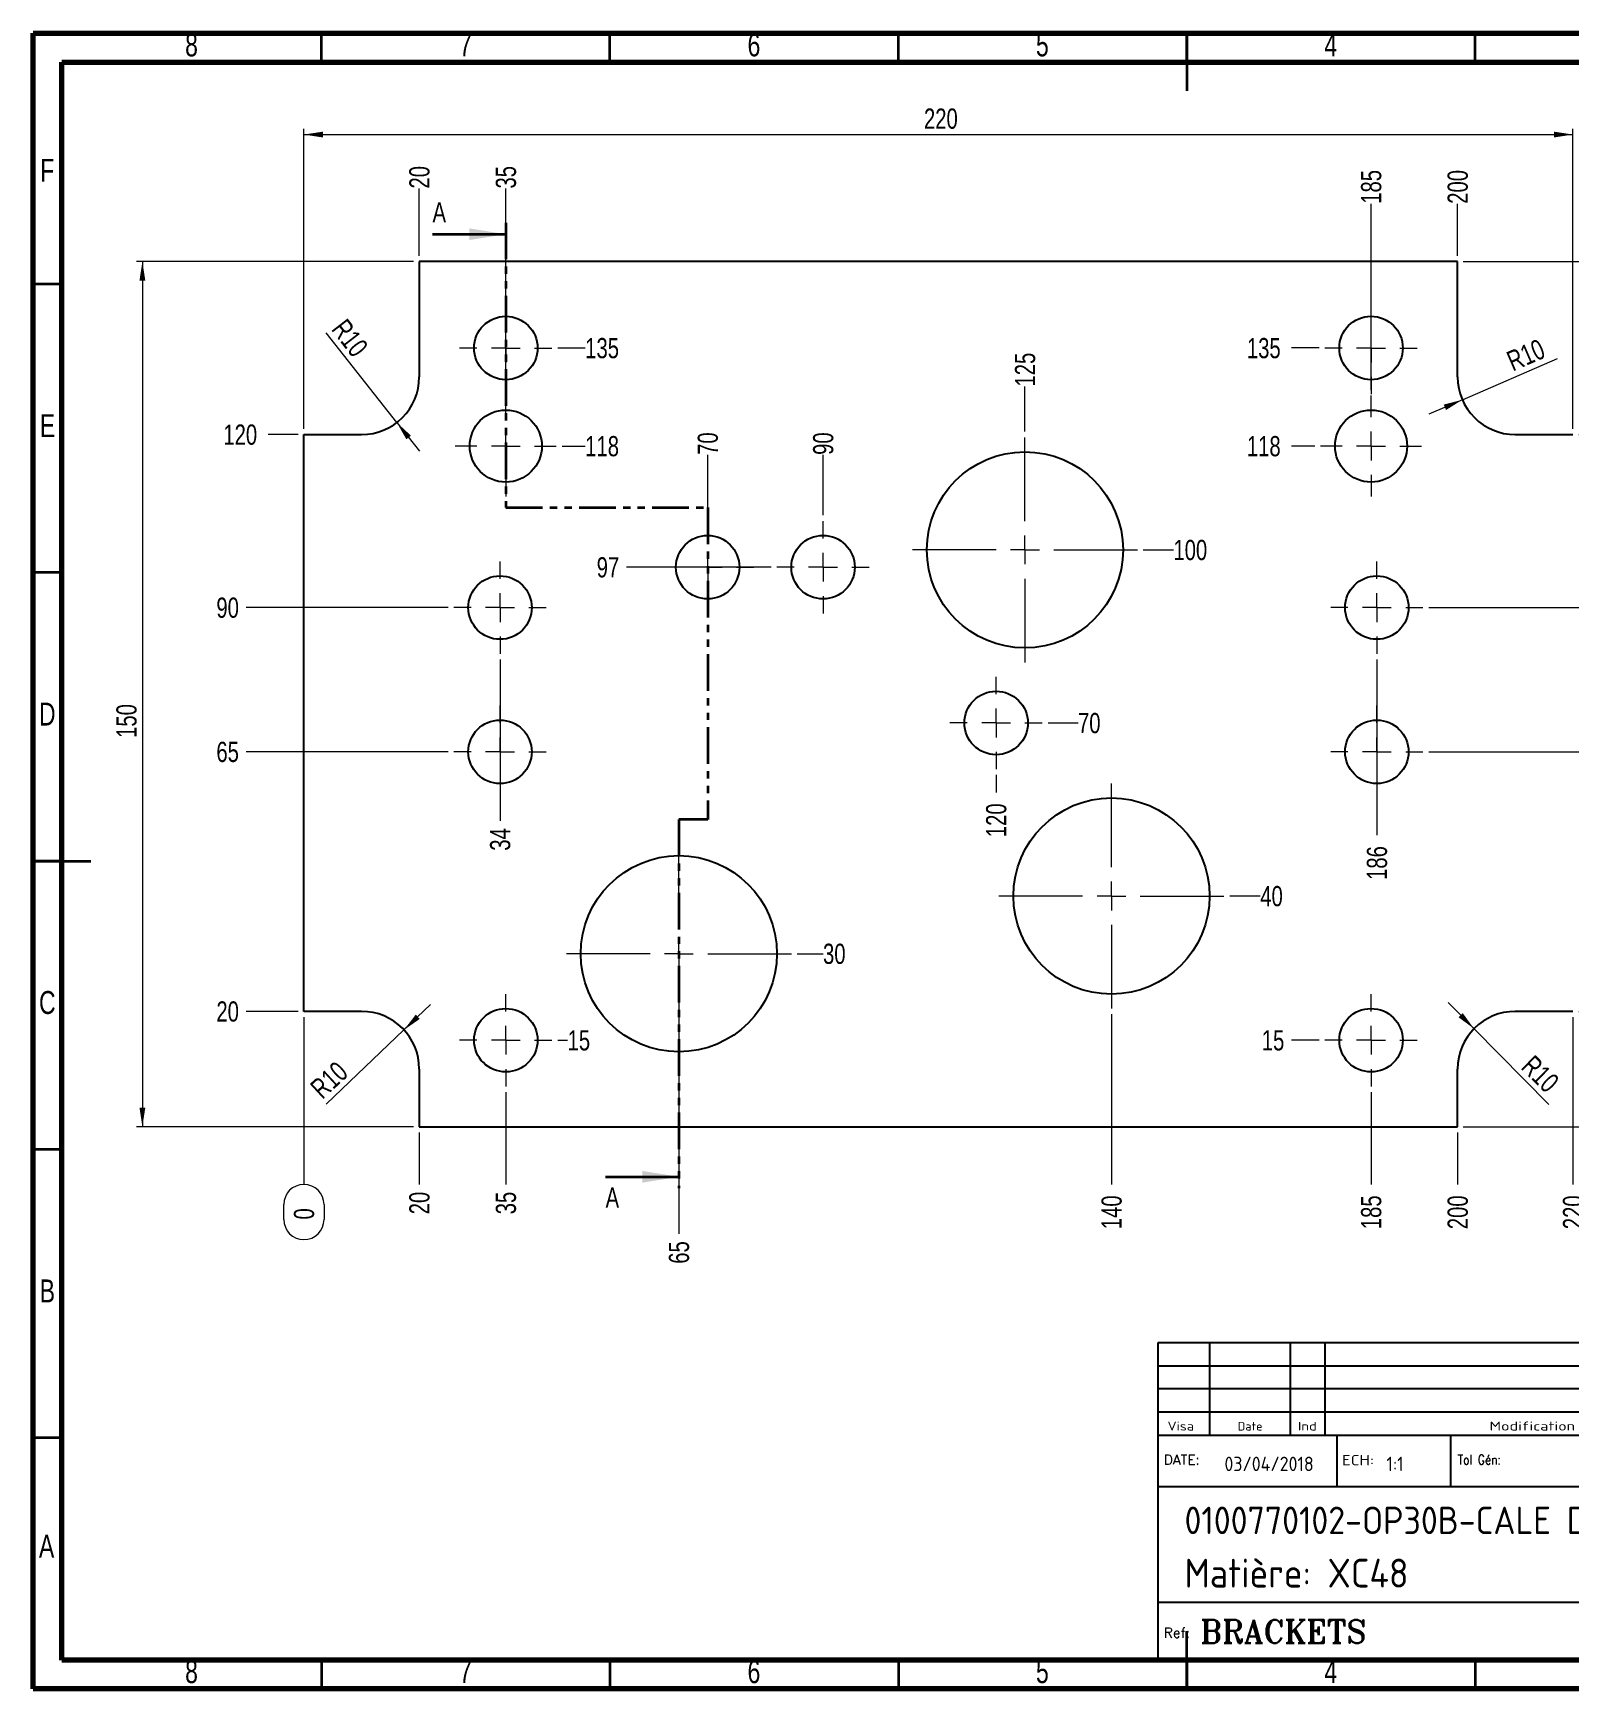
# Model space of a CAD drawing. Header units: millimetres. Extents: x 15 to 415, y 5 to 292.
# Drawn here: x 15 to 281.4, y 5 to 292 of the extents above; entities that cross this region are included whole.
import ezdxf

# ---------------------------------------------------------------- set-up
doc = ezdxf.new("R2010")
doc.units = ezdxf.units.MM
doc.linetypes.add('PHANTOM', pattern=[12.7, 6.35, -1.27, 1.27, -1.27, 1.27, -1.27])
doc.layers.add('DIMENSIONS', color=176, linetype='Continuous')
doc.styles.add('SLDTEXTSTYLE0', font='TXT', dxfattribs={"width": 0.75})
doc.styles.add('SLDTEXTSTYLE1', font='ISOCP')
doc.styles.add('SLDTEXTSTYLE10', font='ISOCP', dxfattribs={"width": 1.147311})
doc.styles.add('SLDTEXTSTYLE11', font='ISOCP', dxfattribs={"width": 1.385904})
doc.styles.add('SLDTEXTSTYLE12', font='ISOCP', dxfattribs={"width": 1.246461})
doc.styles.add('SLDTEXTSTYLE4', font='ROMANS', dxfattribs={"width": 0.8})
doc.styles.add('SLDTEXTSTYLE5', font='ROMANT')
doc.styles.add('SLDTEXTSTYLE6', font='ROMANS')
doc.styles.add('SLDTEXTSTYLE8', font='ISOCP', dxfattribs={"width": 1.446157})
doc.styles.add('SLDTEXTSTYLE9', font='ISOCP', dxfattribs={"width": 1.294402})
doc.dimstyles.new('SLDDIMSTYLE0', dxfattribs={"dimtxt": 3.5, "dimasz": 3.302, "dimexe": 0, "dimexo": 0.0625, "dimgap": 0.875, "dimtad": 0, "dimtih": 1, "dimtoh": 1, "dimdec": 0, "dimrnd": 1e-09, "dimdsep": 46, "dimtxsty": 'SLDTEXTSTYLE0', "dimblk1": 'NONE', "dimblk2": 'NONE', "dimsah": 1, "dimcen": 0.09, "dimadec": 0, "dimazin": 2, "dimtfac": 1, "dimtdec": 0, "dimtofl": 0, "dimtmove": 0, "dimatfit": 3, "dimldrblk": 'NONE', "dimfxl": 1, "dimfrac": 2, "dimtolj": 1, "dimtzin": 12, "dimarcsym": 0})
doc.dimstyles.new('SLDDIMSTYLE1', dxfattribs={"dimtxt": 3.5, "dimasz": 3.302, "dimexe": 0, "dimexo": 0.0625, "dimgap": 0.875, "dimtad": 0, "dimtih": 1, "dimtoh": 1, "dimrnd": 1e-09, "dimzin": 12, "dimdsep": 46, "dimtxsty": 'SLDTEXTSTYLE0', "dimblk1": 'NONE', "dimblk2": 'NONE', "dimsah": 1, "dimcen": 0.09, "dimadec": 0, "dimazin": 3, "dimtfac": 1, "dimtofl": 0, "dimtmove": 0, "dimatfit": 3, "dimldrblk": 'NONE', "dimfxl": 1, "dimfrac": 2, "dimtolj": 1, "dimtzin": 12, "dimarcsym": 0})
doc.dimstyles.new('SLDDIMSTYLE2', dxfattribs={"dimtxt": 3.5, "dimasz": 3.302, "dimexe": 0, "dimexo": 0.0625, "dimgap": 0.875, "dimtad": 1, "dimrnd": 1e-09, "dimzin": 12, "dimdsep": 46, "dimtxsty": 'SLDTEXTSTYLE0', "dimsah": 1, "dimcen": 0.09, "dimadec": 0, "dimazin": 3, "dimtfac": 1, "dimtofl": 0, "dimtmove": 0, "dimatfit": 3, "dimfxl": 1, "dimfrac": 2, "dimtolj": 1, "dimtzin": 12, "dimarcsym": 0})
doc.dimstyles.new('SLDDIMSTYLE3', dxfattribs={"dimtxt": 3.5, "dimasz": 3.302, "dimexe": 0, "dimexo": 0.0625, "dimgap": 0.875, "dimtad": 1, "dimrnd": 1e-09, "dimzin": 12, "dimdsep": 46, "dimtxsty": 'SLDTEXTSTYLE0', "dimsah": 1, "dimcen": 0, "dimadec": 0, "dimazin": 3, "dimtfac": 1, "dimtofl": 0, "dimtmove": 1, "dimatfit": 3, "dimfxl": 1, "dimfrac": 2, "dimtolj": 1, "dimtzin": 12, "dimarcsym": 0})

# ---------------------------------------------------------------- blocks, each defined once
blk = doc.blocks.new('_D')
at = {"color": 7, "linetype": 'Continuous', "lineweight": 18}
for p, q in [((61.94, 121.45), (61.94, 92.45)), ((58.46, 86.37), (58.46, 88.96)), ((65.43, 88.96), (65.43, 86.37))]:
    blk.add_line(p, q, dxfattribs=at)
for centre, start, end in [((61.94, 88.96), 0, 180), ((61.94, 86.37), 180, 0)]:
    blk.add_arc(centre, 3.49, start, end, dxfattribs=at)
at = {"color": 7, "linetype": 'Continuous', "lineweight": 18, "insert": (60.21, 86.37), "char_height": 3.5, "attachment_point": 1, "rotation": 90, "style": 'SLDTEXTSTYLE0'}
blk.add_mtext('0', dxfattribs=at)
blk = doc.blocks.new('_None')
blk = doc.blocks.new('_D_1')
at = {"color": 7, "linetype": 'Continuous', "lineweight": 18}
blk.add_line((81.94, 253.45), (81.94, 265.09), dxfattribs=at)
at = {"color": 7, "linetype": 'Continuous', "lineweight": 18, "insert": (80.21, 265.09), "char_height": 3.5, "attachment_point": 1, "rotation": 90, "style": 'SLDTEXTSTYLE0'}
blk.add_mtext('20', dxfattribs=at)
blk = doc.blocks.new('_D_2')
at = {"color": 7, "linetype": 'Continuous', "lineweight": 18}
blk.add_line((81.94, 101.45), (81.94, 92.45), dxfattribs=at)
at = {"color": 7, "linetype": 'Continuous', "lineweight": 18, "insert": (80.21, 87.27), "char_height": 3.5, "attachment_point": 1, "rotation": 90, "style": 'SLDTEXTSTYLE0'}
blk.add_mtext('20', dxfattribs=at)
blk = doc.blocks.new('_D_3')
at = {"color": 7, "linetype": 'Continuous', "lineweight": 18}
blk.add_line((95.94, 183.45), (95.94, 155.47), dxfattribs=at)
at = {"color": 7, "linetype": 'Continuous', "lineweight": 18, "insert": (94.21, 150.3), "char_height": 3.5, "attachment_point": 1, "rotation": 90, "style": 'SLDTEXTSTYLE0'}
blk.add_mtext('34', dxfattribs=at)
blk = doc.blocks.new('_D_4')
at = {"color": 7, "linetype": 'Continuous', "lineweight": 18}
blk.add_line((96.94, 108.45), (96.94, 92.45), dxfattribs=at)
at = {"color": 7, "linetype": 'Continuous', "lineweight": 18, "insert": (95.21, 87.27), "char_height": 3.5, "attachment_point": 1, "rotation": 90, "style": 'SLDTEXTSTYLE0'}
blk.add_mtext('35', dxfattribs=at)
blk = doc.blocks.new('_D_5')
at = {"color": 7, "linetype": 'Continuous', "lineweight": 18}
blk.add_line((96.94, 230.2), (96.94, 265.09), dxfattribs=at)
at = {"color": 7, "linetype": 'Continuous', "lineweight": 18, "insert": (95.21, 265.09), "char_height": 3.5, "attachment_point": 1, "rotation": 90, "style": 'SLDTEXTSTYLE0'}
blk.add_mtext('35', dxfattribs=at)
blk = doc.blocks.new('_D_6')
at = {"color": 7, "linetype": 'Continuous', "lineweight": 18}
blk.add_line((126.94, 111.95), (126.94, 83.87), dxfattribs=at)
at = {"color": 7, "linetype": 'Continuous', "lineweight": 18, "insert": (125.21, 78.7), "char_height": 3.5, "attachment_point": 1, "rotation": 90, "style": 'SLDTEXTSTYLE0'}
blk.add_mtext('65', dxfattribs=at)
blk = doc.blocks.new('_D_7')
at = {"color": 7, "linetype": 'Continuous', "lineweight": 18}
blk.add_line((131.94, 208.45), (131.94, 218.92), dxfattribs=at)
at = {"color": 7, "linetype": 'Continuous', "lineweight": 18, "insert": (130.21, 218.92), "char_height": 3.5, "attachment_point": 1, "rotation": 90, "style": 'SLDTEXTSTYLE0'}
blk.add_mtext('70', dxfattribs=at)
blk = doc.blocks.new('_D_8')
at = {"color": 7, "linetype": 'Continuous', "lineweight": 18}
blk.add_line((151.94, 208.45), (151.94, 218.92), dxfattribs=at)
at = {"color": 7, "linetype": 'Continuous', "lineweight": 18, "insert": (150.21, 218.92), "char_height": 3.5, "attachment_point": 1, "rotation": 90, "style": 'SLDTEXTSTYLE0'}
blk.add_mtext('90', dxfattribs=at)
blk = doc.blocks.new('_D_9')
at = {"color": 7, "linetype": 'Continuous', "lineweight": 18}
blk.add_line((181.94, 163.45), (181.94, 160.41), dxfattribs=at)
at = {"color": 7, "linetype": 'Continuous', "lineweight": 18, "insert": (180.21, 152.65), "char_height": 3.5, "attachment_point": 1, "rotation": 90, "style": 'SLDTEXTSTYLE0'}
blk.add_mtext('120', dxfattribs=at)
blk = doc.blocks.new('_D_10')
at = {"color": 7, "linetype": 'Continuous', "lineweight": 18}
blk.add_line((186.94, 222.95), (186.94, 230.77), dxfattribs=at)
at = {"color": 7, "linetype": 'Continuous', "lineweight": 18, "insert": (185.21, 230.77), "char_height": 3.5, "attachment_point": 1, "rotation": 90, "style": 'SLDTEXTSTYLE0'}
blk.add_mtext('125', dxfattribs=at)
blk = doc.blocks.new('_D_11')
at = {"color": 7, "linetype": 'Continuous', "lineweight": 18}
blk.add_line((201.94, 121.95), (201.94, 92.45), dxfattribs=at)
at = {"color": 7, "linetype": 'Continuous', "lineweight": 18, "insert": (200.21, 84.69), "char_height": 3.5, "attachment_point": 1, "rotation": 90, "style": 'SLDTEXTSTYLE0'}
blk.add_mtext('140', dxfattribs=at)
blk = doc.blocks.new('_D_12')
at = {"color": 7, "linetype": 'Continuous', "lineweight": 18}
blk.add_line((246.94, 108.45), (246.94, 92.45), dxfattribs=at)
at = {"color": 7, "linetype": 'Continuous', "lineweight": 18, "insert": (245.21, 84.69), "char_height": 3.5, "attachment_point": 1, "rotation": 90, "style": 'SLDTEXTSTYLE0'}
blk.add_mtext('185', dxfattribs=at)
blk = doc.blocks.new('_D_13')
at = {"color": 7, "linetype": 'Continuous', "lineweight": 18}
blk.add_line((246.94, 230.2), (246.94, 262.45), dxfattribs=at)
at = {"color": 7, "linetype": 'Continuous', "lineweight": 18, "insert": (245.21, 262.45), "char_height": 3.5, "attachment_point": 1, "rotation": 90, "style": 'SLDTEXTSTYLE0'}
blk.add_mtext('185', dxfattribs=at)
blk = doc.blocks.new('_D_14')
at = {"color": 7, "linetype": 'Continuous', "lineweight": 18}
blk.add_line((247.94, 183.45), (247.94, 153), dxfattribs=at)
at = {"color": 7, "linetype": 'Continuous', "lineweight": 18, "insert": (246.21, 145.24), "char_height": 3.5, "attachment_point": 1, "rotation": 90, "style": 'SLDTEXTSTYLE0'}
blk.add_mtext('186', dxfattribs=at)
blk = doc.blocks.new('_D_15')
at = {"color": 7, "linetype": 'Continuous', "lineweight": 18}
blk.add_line((261.94, 101.45), (261.94, 92.45), dxfattribs=at)
at = {"color": 7, "linetype": 'Continuous', "lineweight": 18, "insert": (260.21, 84.69), "char_height": 3.5, "attachment_point": 1, "rotation": 90, "style": 'SLDTEXTSTYLE0'}
blk.add_mtext('200', dxfattribs=at)
blk = doc.blocks.new('_D_16')
at = {"color": 7, "linetype": 'Continuous', "lineweight": 18}
blk.add_line((261.94, 253.45), (261.94, 262.45), dxfattribs=at)
at = {"color": 7, "linetype": 'Continuous', "lineweight": 18, "insert": (260.21, 262.45), "char_height": 3.5, "attachment_point": 1, "rotation": 90, "style": 'SLDTEXTSTYLE0'}
blk.add_mtext('200', dxfattribs=at)
blk = doc.blocks.new('_D_17')
at = {"color": 7, "linetype": 'Continuous', "lineweight": 18}
blk.add_line((281.94, 121.45), (281.94, 92.45), dxfattribs=at)
at = {"color": 7, "linetype": 'Continuous', "lineweight": 18, "insert": (280.21, 84.69), "char_height": 3.5, "attachment_point": 1, "rotation": 90, "style": 'SLDTEXTSTYLE0'}
blk.add_mtext('220', dxfattribs=at)
blk = doc.blocks.new('_D_18')
at = {"color": 7, "linetype": 'Continuous', "lineweight": 18}
for p, q in [((299.13, 105.93), (301.71, 105.93)), ((262.94, 102.45), (295.64, 102.45)), ((301.71, 98.96), (299.13, 98.96))]:
    blk.add_line(p, q, dxfattribs=at)
for centre, start, end in [((299.13, 102.45), 90, 270), ((301.71, 102.45), 270, 90)]:
    blk.add_arc(centre, 3.49, start, end, dxfattribs=at)
at = {"color": 7, "linetype": 'Continuous', "lineweight": 18, "insert": (299.13, 104.18), "char_height": 3.5, "attachment_point": 1, "style": 'SLDTEXTSTYLE0'}
blk.add_mtext('0', dxfattribs=at)
blk = doc.blocks.new('_D_19')
at = {"color": 7, "linetype": 'Continuous', "lineweight": 18}
blk.add_line((105.94, 117.45), (107.66, 117.45), dxfattribs=at)
at = {"color": 7, "linetype": 'Continuous', "lineweight": 18, "insert": (107.66, 119.18), "char_height": 3.5, "attachment_point": 1, "style": 'SLDTEXTSTYLE0'}
blk.add_mtext('15', dxfattribs=at)
blk = doc.blocks.new('_D_20')
at = {"color": 7, "linetype": 'Continuous', "lineweight": 18}
blk.add_line((237.94, 117.45), (233.17, 117.45), dxfattribs=at)
at = {"color": 7, "linetype": 'Continuous', "lineweight": 18, "insert": (228, 119.18), "char_height": 3.5, "attachment_point": 1, "style": 'SLDTEXTSTYLE0'}
blk.add_mtext('15', dxfattribs=at)
blk = doc.blocks.new('_D_21')
at = {"color": 7, "linetype": 'Continuous', "lineweight": 18}
blk.add_line((147.44, 132.45), (151.94, 132.45), dxfattribs=at)
at = {"color": 7, "linetype": 'Continuous', "lineweight": 18, "insert": (151.94, 134.18), "char_height": 3.5, "attachment_point": 1, "style": 'SLDTEXTSTYLE0'}
blk.add_mtext('30', dxfattribs=at)
blk = doc.blocks.new('_D_22')
at = {"color": 7, "linetype": 'Continuous', "lineweight": 18}
blk.add_line((60.94, 122.45), (51.94, 122.45), dxfattribs=at)
at = {"color": 7, "linetype": 'Continuous', "lineweight": 18, "insert": (46.77, 124.18), "char_height": 3.5, "attachment_point": 1, "style": 'SLDTEXTSTYLE0'}
blk.add_mtext('20', dxfattribs=at)
blk = doc.blocks.new('_D_23')
at = {"color": 7, "linetype": 'Continuous', "lineweight": 18}
blk.add_line((282.94, 122.45), (295.64, 122.45), dxfattribs=at)
at = {"color": 7, "linetype": 'Continuous', "lineweight": 18, "insert": (295.64, 124.18), "char_height": 3.5, "attachment_point": 1, "style": 'SLDTEXTSTYLE0'}
blk.add_mtext('20', dxfattribs=at)
blk = doc.blocks.new('_D_24')
at = {"color": 7, "linetype": 'Continuous', "lineweight": 18}
blk.add_line((222.44, 142.45), (227.74, 142.45), dxfattribs=at)
at = {"color": 7, "linetype": 'Continuous', "lineweight": 18, "insert": (227.74, 144.18), "char_height": 3.5, "attachment_point": 1, "style": 'SLDTEXTSTYLE0'}
blk.add_mtext('40', dxfattribs=at)
blk = doc.blocks.new('_D_25')
at = {"color": 7, "linetype": 'Continuous', "lineweight": 18}
blk.add_line((86.94, 167.45), (51.94, 167.45), dxfattribs=at)
at = {"color": 7, "linetype": 'Continuous', "lineweight": 18, "insert": (46.77, 169.18), "char_height": 3.5, "attachment_point": 1, "style": 'SLDTEXTSTYLE0'}
blk.add_mtext('65', dxfattribs=at)
blk = doc.blocks.new('_D_26')
at = {"color": 7, "linetype": 'Continuous', "lineweight": 18}
blk.add_line((256.94, 167.45), (295.64, 167.45), dxfattribs=at)
at = {"color": 7, "linetype": 'Continuous', "lineweight": 18, "insert": (295.64, 169.18), "char_height": 3.5, "attachment_point": 1, "style": 'SLDTEXTSTYLE0'}
blk.add_mtext('65', dxfattribs=at)
blk = doc.blocks.new('_D_27')
at = {"color": 7, "linetype": 'Continuous', "lineweight": 18}
blk.add_line((190.94, 172.45), (196.14, 172.45), dxfattribs=at)
at = {"color": 7, "linetype": 'Continuous', "lineweight": 18, "insert": (196.14, 174.18), "char_height": 3.5, "attachment_point": 1, "style": 'SLDTEXTSTYLE0'}
blk.add_mtext('70', dxfattribs=at)
blk = doc.blocks.new('_D_28')
at = {"color": 7, "linetype": 'Continuous', "lineweight": 18}
blk.add_line((86.94, 192.45), (51.94, 192.45), dxfattribs=at)
at = {"color": 7, "linetype": 'Continuous', "lineweight": 18, "insert": (46.77, 194.18), "char_height": 3.5, "attachment_point": 1, "style": 'SLDTEXTSTYLE0'}
blk.add_mtext('90', dxfattribs=at)
blk = doc.blocks.new('_D_29')
at = {"color": 7, "linetype": 'Continuous', "lineweight": 18}
blk.add_line((256.94, 192.45), (295.64, 192.45), dxfattribs=at)
at = {"color": 7, "linetype": 'Continuous', "lineweight": 18, "insert": (295.64, 194.18), "char_height": 3.5, "attachment_point": 1, "style": 'SLDTEXTSTYLE0'}
blk.add_mtext('90', dxfattribs=at)
blk = doc.blocks.new('_D_30')
at = {"color": 7, "linetype": 'Continuous', "lineweight": 18}
blk.add_line((142.94, 199.45), (117.87, 199.45), dxfattribs=at)
at = {"color": 7, "linetype": 'Continuous', "lineweight": 18, "insert": (112.7, 201.18), "char_height": 3.5, "attachment_point": 1, "style": 'SLDTEXTSTYLE0'}
blk.add_mtext('97', dxfattribs=at)
blk = doc.blocks.new('_D_31')
at = {"color": 7, "linetype": 'Continuous', "lineweight": 18}
blk.add_line((207.44, 202.45), (212.68, 202.45), dxfattribs=at)
at = {"color": 7, "linetype": 'Continuous', "lineweight": 18, "insert": (212.68, 204.18), "char_height": 3.5, "attachment_point": 1, "style": 'SLDTEXTSTYLE0'}
blk.add_mtext('100', dxfattribs=at)
blk = doc.blocks.new('_D_32')
at = {"color": 7, "linetype": 'Continuous', "lineweight": 18}
blk.add_line((106.69, 220.45), (110.71, 220.45), dxfattribs=at)
at = {"color": 7, "linetype": 'Continuous', "lineweight": 18, "insert": (110.71, 222.18), "char_height": 3.5, "attachment_point": 1, "style": 'SLDTEXTSTYLE0'}
blk.add_mtext('118', dxfattribs=at)
blk = doc.blocks.new('_D_33')
at = {"color": 7, "linetype": 'Continuous', "lineweight": 18}
blk.add_line((237.19, 220.45), (233.17, 220.45), dxfattribs=at)
at = {"color": 7, "linetype": 'Continuous', "lineweight": 18, "insert": (225.42, 222.18), "char_height": 3.5, "attachment_point": 1, "style": 'SLDTEXTSTYLE0'}
blk.add_mtext('118', dxfattribs=at)
blk = doc.blocks.new('_D_34')
at = {"color": 7, "linetype": 'Continuous', "lineweight": 18}
blk.add_line((282.94, 222.45), (295.64, 222.45), dxfattribs=at)
at = {"color": 7, "linetype": 'Continuous', "lineweight": 18, "insert": (295.64, 224.18), "char_height": 3.5, "attachment_point": 1, "style": 'SLDTEXTSTYLE0'}
blk.add_mtext('120', dxfattribs=at)
blk = doc.blocks.new('_D_35')
at = {"color": 7, "linetype": 'Continuous', "lineweight": 18}
blk.add_line((60.94, 222.45), (55.73, 222.45), dxfattribs=at)
at = {"color": 7, "linetype": 'Continuous', "lineweight": 18, "insert": (47.98, 224.18), "char_height": 3.5, "attachment_point": 1, "style": 'SLDTEXTSTYLE0'}
blk.add_mtext('120', dxfattribs=at)
blk = doc.blocks.new('_D_36')
at = {"color": 7, "linetype": 'Continuous', "lineweight": 18}
blk.add_line((105.94, 237.45), (110.71, 237.45), dxfattribs=at)
at = {"color": 7, "linetype": 'Continuous', "lineweight": 18, "insert": (110.71, 239.18), "char_height": 3.5, "attachment_point": 1, "style": 'SLDTEXTSTYLE0'}
blk.add_mtext('135', dxfattribs=at)
blk = doc.blocks.new('_D_37')
at = {"color": 7, "linetype": 'Continuous', "lineweight": 18}
blk.add_line((237.94, 237.45), (233.17, 237.45), dxfattribs=at)
at = {"color": 7, "linetype": 'Continuous', "lineweight": 18, "insert": (225.42, 239.18), "char_height": 3.5, "attachment_point": 1, "style": 'SLDTEXTSTYLE0'}
blk.add_mtext('135', dxfattribs=at)
blk = doc.blocks.new('_D_38')
at = {"color": 7, "linetype": 'Continuous', "lineweight": 18}
blk.add_line((262.94, 252.45), (295.64, 252.45), dxfattribs=at)
at = {"color": 7, "linetype": 'Continuous', "lineweight": 18, "insert": (295.64, 254.18), "char_height": 3.5, "attachment_point": 1, "style": 'SLDTEXTSTYLE0'}
blk.add_mtext('150', dxfattribs=at)
blk = doc.blocks.new('_D_39')
at = {"color": 7, "linetype": 'Continuous', "lineweight": 18}
for p, q in [((61.94, 223.45), (61.94, 275.45)), ((61.94, 274.45), (281.94, 274.45)), ((281.94, 223.45), (281.94, 275.45))]:
    blk.add_line(p, q, dxfattribs=at)
for points in [[(61.94, 274.45), (65.25, 273.94), (65.25, 274.95)], [(281.94, 274.45), (278.64, 274.95), (278.64, 273.94)]]:
    blk.add_solid(points, dxfattribs=at)
at = {"color": 7, "linetype": 'Continuous', "lineweight": 18, "insert": (169.44, 278.96), "char_height": 3.5, "attachment_point": 1, "style": 'SLDTEXTSTYLE0'}
blk.add_mtext('220', dxfattribs=at)
blk = doc.blocks.new('_D_40')
at = {"color": 7, "linetype": 'Continuous', "lineweight": 18}
for p, q in [((80.94, 252.45), (32.94, 252.45)), ((33.94, 252.45), (33.94, 102.45)), ((80.94, 102.45), (32.94, 102.45))]:
    blk.add_line(p, q, dxfattribs=at)
for points in [[(33.94, 252.45), (33.44, 249.14), (34.45, 249.14)], [(33.94, 102.45), (34.45, 105.75), (33.44, 105.75)]]:
    blk.add_solid(points, dxfattribs=at)
at = {"color": 7, "linetype": 'Continuous', "lineweight": 18, "insert": (29.43, 169.86), "char_height": 3.5, "attachment_point": 1, "rotation": 90, "style": 'SLDTEXTSTYLE0'}
blk.add_mtext('150', dxfattribs=at)
blk = doc.blocks.new('_D_41')
at = {"color": 7, "linetype": 'Continuous', "lineweight": 18}
for q in [(65.78, 240.05), (81.99, 219.55)]:
    blk.add_line((78.05, 224.53), q, dxfattribs=at)
blk.add_solid([(78.05, 224.53), (79.7, 221.62), (80.5, 222.25)], dxfattribs=at)
at = {"color": 7, "linetype": 'Continuous', "lineweight": 18, "insert": (69.35, 242.8), "char_height": 3.5, "attachment_point": 1, "rotation": 307.6542, "style": 'SLDTEXTSTYLE0'}
blk.add_mtext('R10', dxfattribs=at)
blk = doc.blocks.new('_D_42')
at = {"color": 7, "linetype": 'Continuous', "lineweight": 18}
for q in [(83.88, 123.62), (65.81, 106.34)]:
    blk.add_line((79.29, 119.23), q, dxfattribs=at)
blk.add_solid([(79.29, 119.23), (82.03, 121.14), (81.33, 121.88)], dxfattribs=at)
at = {"color": 7, "linetype": 'Continuous', "lineweight": 18, "insert": (62.75, 109.66), "char_height": 3.5, "attachment_point": 1, "rotation": 42.7141, "style": 'SLDTEXTSTYLE0'}
blk.add_mtext('R10', dxfattribs=at)
blk = doc.blocks.new('_D_43')
at = {"color": 7, "linetype": 'Continuous', "lineweight": 18}
for q in [(279.26, 235.61), (256.94, 225.95)]:
    blk.add_line((262.77, 228.47), q, dxfattribs=at)
blk.add_solid([(262.77, 228.47), (259.54, 227.63), (259.94, 226.69)], dxfattribs=at)
at = {"color": 7, "linetype": 'Continuous', "lineweight": 18, "insert": (270.12, 236.57), "char_height": 3.5, "attachment_point": 1, "rotation": 23.4135, "style": 'SLDTEXTSTYLE0'}
blk.add_mtext('R10', dxfattribs=at)
blk = doc.blocks.new('_D_44')
at = {"color": 7, "linetype": 'Continuous', "lineweight": 18}
for q in [(260.33, 123.96), (277.77, 106.28)]:
    blk.add_line((264.79, 119.44), q, dxfattribs=at)
blk.add_solid([(264.79, 119.44), (262.84, 122.14), (262.11, 121.43)], dxfattribs=at)
at = {"color": 7, "linetype": 'Continuous', "lineweight": 18, "insert": (275.2, 115.1), "char_height": 3.5, "attachment_point": 1, "rotation": 315.657, "style": 'SLDTEXTSTYLE0'}
blk.add_mtext('R10', dxfattribs=at)
blk = doc.blocks.new('SW_CENTERMARKSYMBOL_0')
at = {"color": 0, "linetype": 'Continuous', "lineweight": 0}
for p, q in [((0, 5), (0, 8)), ((-5, 0), (-8, 0)), ((0, 0), (-2.5, 0)), ((0, 0), (0, 2.5)), ((0, 0), (0, -2.5)), ((0, 0), (2.5, 0)), ((5, 0), (8, 0)), ((0, -5), (0, -8))]:
    blk.add_line(p, q, dxfattribs=at)
blk = doc.blocks.new('SW_CENTERMARKSYMBOL_1')
at = {"color": 0, "linetype": 'Continuous', "lineweight": 0}
for p, q in [((0, 5), (0, 8)), ((-5, 0), (-8, 0)), ((0, 0), (-2.5, 0)), ((0, 0), (0, 2.5)), ((0, 0), (0, -2.5)), ((0, 0), (2.5, 0)), ((5, 0), (8, 0)), ((0, -5), (0, -8))]:
    blk.add_line(p, q, dxfattribs=at)
blk = doc.blocks.new('SW_CENTERMARKSYMBOL_2')
at = {"color": 0, "linetype": 'Continuous', "lineweight": 0}
for p, q in [((0, 5), (0, 8)), ((-5, 0), (-8, 0)), ((0, 0), (-2.5, 0)), ((0, 0), (0, 2.5)), ((0, 0), (0, -2.5)), ((0, 0), (2.5, 0)), ((5, 0), (8, 0)), ((0, -5), (0, -8))]:
    blk.add_line(p, q, dxfattribs=at)
blk = doc.blocks.new('SW_CENTERMARKSYMBOL_3')
at = {"color": 0, "linetype": 'Continuous', "lineweight": 0}
for p, q in [((0, 5), (0, 8)), ((-5, 0), (-8, 0)), ((0, 0), (-2.5, 0)), ((0, 0), (0, 2.5)), ((0, 0), (0, -2.5)), ((0, 0), (2.5, 0)), ((5, 0), (8, 0)), ((0, -5), (0, -8))]:
    blk.add_line(p, q, dxfattribs=at)
blk = doc.blocks.new('SW_CENTERMARKSYMBOL_4')
at = {"color": 0, "linetype": 'Continuous', "lineweight": 0}
for p, q in [((0, 5), (0, 8)), ((-5, 0), (-8, 0)), ((0, 0), (-2.5, 0)), ((0, 0), (0, 2.5)), ((0, 0), (0, -2.5)), ((0, 0), (2.5, 0)), ((5, 0), (8, 0)), ((0, -5), (0, -8))]:
    blk.add_line(p, q, dxfattribs=at)
blk = doc.blocks.new('SW_CENTERMARKSYMBOL_5')
at = {"color": 0, "linetype": 'Continuous', "lineweight": 0}
for p, q in [((0, 5), (0, 8)), ((-5, 0), (-8, 0)), ((0, 0), (-2.5, 0)), ((0, 0), (0, 2.5)), ((0, 0), (0, -2.5)), ((0, 0), (2.5, 0)), ((5, 0), (8, 0)), ((0, -5), (0, -8))]:
    blk.add_line(p, q, dxfattribs=at)
blk = doc.blocks.new('SW_CENTERMARKSYMBOL_6')
at = {"color": 0, "linetype": 'Continuous', "lineweight": 0}
for p, q in [((0, 5), (0, 8)), ((-5, 0), (-8, 0)), ((0, 0), (-2.5, 0)), ((0, 0), (0, 2.5)), ((0, 0), (0, -2.5)), ((0, 0), (2.5, 0)), ((5, 0), (8, 0)), ((0, -5), (0, -8))]:
    blk.add_line(p, q, dxfattribs=at)
blk = doc.blocks.new('SW_CENTERMARKSYMBOL_7')
at = {"color": 0, "linetype": 'Continuous', "lineweight": 0}
for p, q in [((0, 5), (0, 8)), ((-5, 0), (-8, 0)), ((0, 0), (-2.5, 0)), ((0, 0), (0, 2.5)), ((0, 0), (0, -2.5)), ((0, 0), (2.5, 0)), ((5, 0), (8, 0)), ((0, -5), (0, -8))]:
    blk.add_line(p, q, dxfattribs=at)
blk = doc.blocks.new('SW_CENTERMARKSYMBOL_8')
at = {"color": 0, "linetype": 'Continuous', "lineweight": 0}
for p, q in [((0, 5), (0, 8)), ((-5, 0), (-8, 0)), ((0, 0), (-2.5, 0)), ((0, 0), (0, 2.5)), ((0, 0), (0, -2.5)), ((0, 0), (2.5, 0)), ((5, 0), (8, 0)), ((0, -5), (0, -8))]:
    blk.add_line(p, q, dxfattribs=at)
blk = doc.blocks.new('SW_CENTERMARKSYMBOL_9')
at = {"color": 0, "linetype": 'Continuous', "lineweight": 0}
for p, q in [((0, 5), (0, 8.75)), ((-5, 0), (-8.75, 0)), ((0, 0), (-2.5, 0)), ((0, 0), (0, 2.5)), ((0, 0), (0, -2.5)), ((0, 0), (2.5, 0)), ((5, 0), (8.75, 0)), ((0, -5), (0, -8.75))]:
    blk.add_line(p, q, dxfattribs=at)
blk = doc.blocks.new('SW_CENTERMARKSYMBOL_10')
at = {"color": 0, "linetype": 'Continuous', "lineweight": 0}
for p, q in [((0, 5), (0, 8)), ((-5, 0), (-8, 0)), ((0, 0), (-2.5, 0)), ((0, 0), (0, 2.5)), ((0, 0), (0, -2.5)), ((0, 0), (2.5, 0)), ((5, 0), (8, 0)), ((0, -5), (0, -8))]:
    blk.add_line(p, q, dxfattribs=at)
blk = doc.blocks.new('SW_CENTERMARKSYMBOL_11')
at = {"color": 0, "linetype": 'Continuous', "lineweight": 0}
for p, q in [((0, 5), (0, 8.75)), ((-5, 0), (-8.75, 0)), ((0, 0), (-2.5, 0)), ((0, 0), (0, 2.5)), ((0, 0), (0, -2.5)), ((0, 0), (2.5, 0)), ((5, 0), (8.75, 0)), ((0, -5), (0, -8.75))]:
    blk.add_line(p, q, dxfattribs=at)
blk = doc.blocks.new('SW_CENTERMARKSYMBOL_12')
at = {"color": 0, "linetype": 'Continuous', "lineweight": 0}
for p, q in [((0, 5), (0, 8)), ((-5, 0), (-8, 0)), ((0, 0), (-2.5, 0)), ((0, 0), (0, 2.5)), ((0, 0), (0, -2.5)), ((0, 0), (2.5, 0)), ((5, 0), (8, 0)), ((0, -5), (0, -8))]:
    blk.add_line(p, q, dxfattribs=at)
blk = doc.blocks.new('SW_CENTERMARKSYMBOL_13')
at = {"color": 0, "linetype": 'Continuous', "lineweight": 0}
for p, q in [((0, 5), (0, 19.5)), ((-5, 0), (-19.5, 0)), ((0, 0), (-2.5, 0)), ((0, 0), (0, 2.5)), ((0, 0), (0, -2.5)), ((0, 0), (2.5, 0)), ((5, 0), (19.5, 0)), ((0, -5), (0, -19.5))]:
    blk.add_line(p, q, dxfattribs=at)
blk = doc.blocks.new('SW_CENTERMARKSYMBOL_14')
at = {"color": 0, "linetype": 'Continuous', "lineweight": 0}
for p, q in [((0, 5), (0, 19.5)), ((-5, 0), (-19.5, 0)), ((0, 0), (-2.5, 0)), ((0, 0), (0, 2.5)), ((0, 0), (0, -2.5)), ((0, 0), (2.5, 0)), ((5, 0), (19.5, 0)), ((0, -5), (0, -19.5))]:
    blk.add_line(p, q, dxfattribs=at)
blk = doc.blocks.new('SW_CENTERMARKSYMBOL_15')
at = {"color": 0, "linetype": 'Continuous', "lineweight": 0}
for p, q in [((0, 5), (0, 19.5)), ((-5, 0), (-19.5, 0)), ((0, 0), (-2.5, 0)), ((0, 0), (0, 2.5)), ((0, 0), (0, -2.5)), ((0, 0), (2.5, 0)), ((5, 0), (19.5, 0)), ((0, -5), (0, -19.5))]:
    blk.add_line(p, q, dxfattribs=at)

msp = doc.modelspace()

# ---------------------------------------------------------------- linework, layer by layer
at = {"color": 7, "linetype": 'Continuous', "lineweight": 70}
for p, q in [((15, 5), (15, 292)), ((15, 292), (415, 292)), ((20, 10), (20, 287)), ((20, 287), (410, 287)), ((410, 10), (20, 10)), ((415, 5), (15, 5))]:
    msp.add_line(p, q, dxfattribs=at)
at = {"color": 7, "linetype": 'Continuous', "lineweight": 35}
for p, q in [((65, 287), (65, 292)), ((115, 287), (115, 292)), ((165, 287), (165, 292)), ((215, 292), (215, 282)), ((215, 287), (215, 292)), ((265, 287), (265, 292)), ((84.244, 257.168), (96.944, 257.168)), ((20, 248.5), (15, 248.5)), ((20, 198.5), (15, 198.5)), ((15, 148.5), (25, 148.5)), ((20, 148.5), (15, 148.5)), ((20, 98.5), (15, 98.5)), ((114.244, 93.773), (126.944, 93.773)), ((20, 48.5), (15, 48.5)), ((215, 5), (215, 15)), ((65, 10), (65, 5)), ((115, 10), (115, 5)), ((165, 10), (165, 5)), ((215, 10), (215, 5)), ((265, 10), (265, 5))]:
    msp.add_line(p, q, dxfattribs=at)
at = {"color": 7, "linetype": 'PHANTOM', "lineweight": 35}
for p, q in [((96.944, 259.168), (96.944, 209.789)), ((96.944, 209.789), (131.944, 209.789)), ((131.944, 209.789), (131.944, 155.719)), ((131.944, 155.719), (126.944, 155.719)), ((126.944, 155.719), (126.944, 91.773))]:
    msp.add_line(p, q, dxfattribs=at)
at = {"color": 7, "linetype": 'Continuous', "lineweight": 25}
for p, q in [((261.944, 252.446), (81.944, 252.446)), ((81.944, 252.446), (81.944, 232.446)), ((261.944, 232.446), (261.944, 252.446)), ((61.944, 122.446), (61.944, 222.446)), ((61.944, 222.446), (71.944, 222.446)), ((271.944, 222.446), (281.944, 222.446)), ((71.944, 122.446), (61.944, 122.446)), ((281.944, 122.446), (271.944, 122.446)), ((81.944, 112.446), (81.944, 102.446)), ((261.944, 102.446), (261.944, 112.446)), ((81.944, 102.446), (261.944, 102.446))]:
    msp.add_line(p, q, dxfattribs=at)
for centre, radius in [((96.944, 237.446), 5.5), ((246.944, 237.446), 5.5), ((96.944, 220.446), 6.25), ((246.944, 220.446), 6.25), ((186.944, 202.446), 17), ((131.944, 199.446), 5.5), ((151.944, 199.446), 5.5), ((95.944, 192.446), 5.5), ((247.944, 192.446), 5.5), ((181.944, 172.446), 5.5), ((95.944, 167.446), 5.5), ((247.944, 167.446), 5.5), ((201.944, 142.446), 17), ((126.944, 132.446), 17), ((96.944, 117.446), 5.5), ((246.944, 117.446), 5.5)]:
    msp.add_circle(centre, radius, dxfattribs=at)
for centre, start, end in [((71.944, 232.446), 270, 0), ((271.944, 232.446), 180, 270), ((71.944, 112.446), 0, 90), ((271.944, 112.446), 90, 180)]:
    msp.add_arc(centre, 10, start, end, dxfattribs=at)
at = {"color": 7, "linetype": 'Continuous', "lineweight": 35}
for points in [[(96.944, 257.168), (90.594, 258.184), (90.594, 256.152)], [(126.944, 93.773), (120.594, 94.789), (120.594, 92.757)]]:
    msp.add_solid(points, dxfattribs=at)
at = {"layer": 'DIMENSIONS', "color": 3}
for p, q in [((308, 65), (210, 65)), ((219, 49), (219, 65)), ((233, 49), (233, 65)), ((239, 49), (239, 65)), ((210, 61), (308, 61)), ((308, 57), (210, 57)), ((210, 53), (308, 53))]:
    msp.add_line(p, q, dxfattribs=at)
at = {"layer": 'DIMENSIONS', "color": 6}
for p, q in [((210, 65), (210, 10)), ((210, 10), (410, 10))]:
    msp.add_line(p, q, dxfattribs=at)
at = {"layer": 'DIMENSIONS', "color": 1}
for p, q in [((210, 49), (410, 49)), ((241, 49), (241, 40)), ((260.731, 49), (260.731, 40)), ((332.384, 40), (210, 40)), ((332.384, 20), (210, 20))]:
    msp.add_line(p, q, dxfattribs=at)

# ---------------------------------------------------------------- block references
at = {"color": 7, "linetype": 'Continuous', "lineweight": 0}
for name, p in [('SW_CENTERMARKSYMBOL_10', (96.944, 237.446)), ('SW_CENTERMARKSYMBOL_6', (246.944, 237.446)), ('SW_CENTERMARKSYMBOL_11', (96.944, 220.446)), ('SW_CENTERMARKSYMBOL_9', (246.944, 220.446)), ('SW_CENTERMARKSYMBOL_15', (186.944, 202.446)), ('SW_CENTERMARKSYMBOL_2', (131.944, 199.446)), ('SW_CENTERMARKSYMBOL_0', (151.944, 199.446)), ('SW_CENTERMARKSYMBOL_3', (95.944, 192.446)), ('SW_CENTERMARKSYMBOL_5', (247.944, 192.446)), ('SW_CENTERMARKSYMBOL_8', (181.944, 172.446)), ('SW_CENTERMARKSYMBOL_4', (95.944, 167.446)), ('SW_CENTERMARKSYMBOL_1', (247.944, 167.446)), ('SW_CENTERMARKSYMBOL_13', (201.944, 142.446)), ('SW_CENTERMARKSYMBOL_14', (126.944, 132.446)), ('SW_CENTERMARKSYMBOL_12', (96.944, 117.446)), ('SW_CENTERMARKSYMBOL_7', (246.944, 117.446))]:
    msp.add_blockref(name, p, dxfattribs=at)

# ---------------------------------------------------------------- texts
at = {"color": 7, "linetype": 'Continuous', "lineweight": 0, "char_height": 3.969, "attachment_point": 2, "style": 'SLDTEXTSTYLE0'}
for s, insert in [('8', (42.46, 291.973)), ('7', (89.96, 291.973)), ('6', (139.96, 291.973)), ('5', (189.96, 291.973)), ('4', (239.96, 291.973)), ('F', (17.458, 270.223)), ('E', (17.508, 225.973)), ('D', (17.453, 175.973)), ('C', (17.459, 125.973)), ('B', (17.471, 75.973)), ('A', (17.34, 31.723)), ('8', (42.46, 9.973)), ('7', (89.96, 9.973)), ('6', (139.96, 9.973)), ('5', (189.96, 9.973)), ('4', (239.96, 9.973))]:
    msp.add_mtext(s, dxfattribs=dict(at, insert=insert))
at = {"color": 7, "linetype": 'Continuous', "char_height": 3.5, "attachment_point": 1, "style": 'SLDTEXTSTYLE0'}
for insert in [(84.244, 262.726), (114.244, 91.922)]:
    msp.add_mtext('A', dxfattribs=dict(at, insert=insert))
at = {"layer": 'DIMENSIONS', "attachment_point": 1}
for s, insert, char_height, style in [('Visa', (211.655, 51.348), 1.5671, 'SLDTEXTSTYLE12'), ('Date', (223.824, 51.283), 1.4924, 'SLDTEXTSTYLE10'), ('Ind', (234.254, 51.283), 1.4924, 'SLDTEXTSTYLE11'), ('Modification', (267.489, 51.348), 1.56705, 'SLDTEXTSTYLE8'), ('DATE:', (211.034, 45.598), 1.7277, 'SLDTEXTSTYLE6'), ('03/04/2018', (221.533, 45.253), 2.5, 'SLDTEXTSTYLE1'), ('ECH:', (241.911, 45.56), 1.8141, 'SLDTEXTSTYLE9'), ('1:1', (249.62, 45.24), 2.5, 'SLDTEXTSTYLE1'), ('Tol Gén:', (261.952, 45.598), 1.7277, 'SLDTEXTSTYLE4'), ('0100770102-OP30B-CALE DE CHOCS PP', (214.603, 36.596), 4.7625, 'SLDTEXTSTYLE1'), ('Matière: XC48', (214.603, 27.564), 5, 'SLDTEXTSTYLE1'), ('Ref:', (211.034, 15.598), 1.7277, 'SLDTEXTSTYLE6'), ('BRACKETS', (217.337, 16.951), 4, 'SLDTEXTSTYLE5')]:
    msp.add_mtext(s, dxfattribs=dict(at, insert=insert, char_height=char_height, style=style))

# ---------------------------------------------------------------- dimensions: what is measured, and where the dimension line sits
at = {"color": 7, "linetype": 'Continuous', "lineweight": 18}
dim = msp.add_linear_dim(base=(281.944, 274.446), p1=(61.944, 222.446), p2=(281.944, 222.446), dimstyle='SLDDIMSTYLE2', dxfattribs=at)
dim.commit()
dim.dimension.update_dxf_attribs({"geometry": '_D_39', "text_midpoint": (173.324, 274.446), "dimtype": 160})
for feature_location, offset, dtype, origin, dimstyle, picture, middle in [((246.944, 229.196), (0, 33.25), 1, (61.944, 122.446), 'SLDDIMSTYLE1', '_D_13', (246.944, 266.325)), ((261.944, 252.446), (0, 10), 1, (61.944, 122.446), 'SLDDIMSTYLE1', '_D_16', (261.944, 266.325)), ((81.944, 252.446), (0, 12.648), 1, (61.944, 122.446), 'SLDDIMSTYLE1', '_D_1', (81.944, 267.679)), ((96.944, 229.196), (0, 35.898), 1, (61.944, 122.446), 'SLDDIMSTYLE1', '_D_5', (96.944, 267.679)), ((261.944, 252.446), (33.694, 0), 0, (261.944, 102.446), 'SLDDIMSTYLE1', '_D_38', (299.518, 252.446)), ((186.944, 221.946), (0, 8.829), 1, (61.944, 122.446), 'SLDDIMSTYLE1', '_D_10', (186.944, 234.654)), ((104.944, 237.446), (5.77, 0), 0, (261.944, 102.446), 'SLDDIMSTYLE1', '_D_36', (114.594, 237.446)), ((238.944, 237.446), (-5.77, 0), 0, (261.944, 102.446), 'SLDDIMSTYLE1', '_D_37', (229.295, 237.446)), ((61.944, 222.446), (-6.21, 0), 0, (261.944, 102.446), 'SLDDIMSTYLE1', '_D_35', (51.855, 222.446)), ((131.944, 207.446), (0, 11.478), 1, (61.944, 122.446), 'SLDDIMSTYLE1', '_D_7', (131.944, 221.51)), ((151.944, 207.446), (0, 11.478), 1, (61.944, 122.446), 'SLDDIMSTYLE1', '_D_8', (151.944, 221.51)), ((281.944, 222.446), (13.694, 0), 0, (261.944, 102.446), 'SLDDIMSTYLE1', '_D_34', (299.518, 222.446)), ((105.694, 220.446), (5.02, 0), 0, (261.944, 102.446), 'SLDDIMSTYLE1', '_D_32', (114.594, 220.446)), ((238.194, 220.446), (-5.02, 0), 0, (261.944, 102.446), 'SLDDIMSTYLE1', '_D_33', (229.295, 220.446)), ((206.444, 202.446), (6.238, 0), 0, (261.944, 102.446), 'SLDDIMSTYLE1', '_D_31', (216.561, 202.446)), ((143.944, 199.446), (-26.07, 0), 0, (261.944, 102.446), 'SLDDIMSTYLE1', '_D_30', (115.288, 199.446)), ((87.944, 192.446), (-36, 0), 0, (261.944, 102.446), 'SLDDIMSTYLE1', '_D_28', (49.358, 192.446)), ((255.944, 192.446), (39.694, 0), 0, (261.944, 102.446), 'SLDDIMSTYLE1', '_D_29', (298.225, 192.446)), ((95.944, 184.446), (0, -28.974), 1, (61.944, 122.446), 'SLDDIMSTYLE1', '_D_3', (95.944, 152.886)), ((247.944, 184.446), (0, -31.443), 1, (61.944, 122.446), 'SLDDIMSTYLE1', '_D_14', (247.944, 149.124)), ((189.944, 172.446), (6.196, 0), 0, (261.944, 102.446), 'SLDDIMSTYLE1', '_D_27', (198.726, 172.446)), ((87.944, 167.446), (-36, 0), 0, (261.944, 102.446), 'SLDDIMSTYLE1', '_D_25', (49.358, 167.446)), ((255.944, 167.446), (39.694, 0), 0, (261.944, 102.446), 'SLDDIMSTYLE1', '_D_26', (298.225, 167.446)), ((181.944, 164.446), (0, -4.036), 1, (61.944, 122.446), 'SLDDIMSTYLE1', '_D_9', (181.944, 156.531)), ((221.444, 142.446), (6.298, 0), 0, (261.944, 102.446), 'SLDDIMSTYLE1', '_D_24', (230.329, 142.446)), ((146.444, 132.446), (5.5, 0), 0, (261.944, 102.446), 'SLDDIMSTYLE1', '_D_21', (154.53, 132.446)), ((61.944, 122.446), (-10, 0), 0, (261.944, 102.446), 'SLDDIMSTYLE1', '_D_22', (49.358, 122.446)), ((281.944, 122.446), (13.694, 0), 0, (261.944, 102.446), 'SLDDIMSTYLE1', '_D_23', (298.225, 122.446)), ((61.94436916, 122.445699351), (0, -30), 1, (61.94436916, 122.445699351), 'SLDDIMSTYLE0', '_D', (61.94436916, 87.663581448)), ((201.944, 122.946), (0, -30.5), 1, (61.944, 122.446), 'SLDDIMSTYLE1', '_D_11', (201.944, 88.567)), ((81.944, 102.446), (0, -10), 1, (61.944, 122.446), 'SLDDIMSTYLE1', '_D_2', (81.944, 89.86)), ((96.944, 109.446), (0, -17), 1, (61.944, 122.446), 'SLDDIMSTYLE1', '_D_4', (96.944, 89.86)), ((126.944, 112.946), (0, -29.073), 1, (61.944, 122.446), 'SLDDIMSTYLE1', '_D_6', (126.944, 81.286)), ((246.944, 109.446), (0, -17), 1, (61.944, 122.446), 'SLDDIMSTYLE1', '_D_12', (246.944, 88.567)), ((261.944, 102.446), (0, -10), 1, (61.944, 122.446), 'SLDDIMSTYLE1', '_D_15', (261.944, 88.567)), ((281.944, 122.446), (0, -30), 1, (61.944, 122.446), 'SLDDIMSTYLE1', '_D_17', (281.944, 88.567)), ((104.944, 117.446), (2.713, 0), 0, (261.944, 102.446), 'SLDDIMSTYLE1', '_D_19', (110.244, 117.446)), ((238.944, 117.446), (-5.77, 0), 0, (261.944, 102.446), 'SLDDIMSTYLE1', '_D_20', (230.588, 117.446)), ((261.94436916, 102.445699351), (33.694327628, 0), 0, (261.94436916, 102.445699351), 'SLDDIMSTYLE0', '_D_18', (300.420814692, 102.445699351))]:
    dim = msp.add_ordinate_dim(feature_location=feature_location, offset=offset, dtype=dtype, origin=origin, dimstyle=dimstyle, dxfattribs=at)
    dim.commit()
    dim.dimension.update_dxf_attribs({"geometry": picture, "text_midpoint": middle})
dim = msp.add_linear_dim(base=(33.944, 102.446), p1=(81.944, 252.446), p2=(81.944, 102.446), angle=90, dimstyle='SLDDIMSTYLE2', dxfattribs=at)
dim.commit()
dim.dimension.update_dxf_attribs({"geometry": '_D_40', "text_midpoint": (33.944, 173.742), "dimtype": 160})
for center, mpoint, picture, middle in [((71.944, 232.446), (78.053, 224.529), '_D_41', (68.086, 237.446)), ((271.944, 232.446), (262.768, 228.472), '_D_43', (275.589, 234.024)), ((71.944, 112.446), (79.292, 119.229), '_D_42', (68.086, 108.884)), ((271.944, 112.446), (264.793, 119.435), '_D_44', (275.589, 108.884))]:
    dim = msp.add_radius_dim(center=center, mpoint=mpoint, dimstyle='SLDDIMSTYLE3', dxfattribs=at)
    dim.commit()
    dim.dimension.update_dxf_attribs({"geometry": picture, "text_midpoint": middle, "dimtype": 164})

doc.saveas('drawing.dxf')
